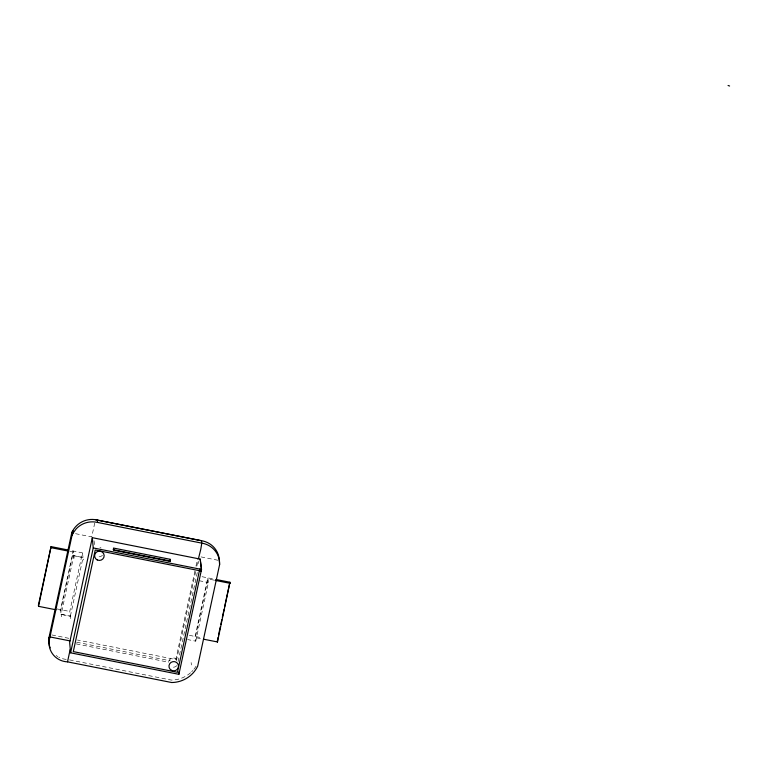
<?xml version="1.0" encoding="UTF-8"?>
<svg xmlns="http://www.w3.org/2000/svg" width="768" height="768" viewBox="0 0 768 768"><rect width="100%" height="100%" fill="white"/><g stroke="black" fill="none" stroke-linecap="round" stroke-linejoin="round"><path stroke-width="0.58" stroke-dasharray="3.84 2.88" d="M70.733 618.634L70.387 616.195L61.142 614.362L60.528 609.638L73.19 551.011L73.805 555.734L61.142 614.362L61.488 616.8M61.142 614.333L70.387 616.195L69.773 611.472L82.435 552.845L69.696 550.31M70.378 616.166L83.04 557.539L82.435 552.845M94.733 523.046L91.747 536.918L75.072 533.587M194.976 570.778L175.805 659.539L77.491 640.032M195.984 566.102L197.501 559.094M176.381 660.797L195.802 570.864M196.81 566.189L198.067 560.352L198.48 563.52M178.061 661.67L197.338 572.304M195.744 641.174L208.397 582.547L207.792 577.843L195.13 636.47L195.744 641.174L187.651 639.571M74.15 558.173L73.805 555.734L83.04 557.539L83.395 560.006M201.034 556.906L218.131 560.294M202.013 576.701L213.619 579.005M69.84 551.405L73.334 552.096L60.672 610.723L57.178 610.032M213.85 580.099L208.022 578.947L195.341 637.565L201.139 638.717M73.805 555.706L83.05 557.568M199.162 580.714L208.397 582.547M57.034 608.938L69.773 611.472M189.35 635.328L202.118 637.862M51.869 634.944L69.408 638.429M76.637 642.221L170.275 660.797M76.272 643.901L168.739 662.246M69.542 659.894L171.37 680.093A28.838 28.07 -7.4 0 0 191.021 672.336M191.117 662.582L191.434 665.002M94.051 540.826L94.8 546.566M196.08 666.154A28.838 28.07 -7.4 0 1 193.488 669.763M192.902 670.435A28.838 28.07 -7.4 0 1 191.664 671.722M66.211 659.366A19.402 18.883 -7.4 0 1 58.637 657.091M57.782 656.602A19.402 18.883 -7.4 0 1 56.15 655.488M102.48 555.235A4.771 4.646 -7.4 0 1 96.768 556.31M99.907 547.594A4.771 4.646 -7.4 0 1 101.088 547.987M176.813 665.654A4.771 4.646 -7.4 0 1 171.091 666.739M168.586 661.651A4.771 4.646 -7.4 0 1 177.792 661.104"/><path stroke-width="1.15" d="M50.198 647.856A19.402 18.883 -7.4 0 1 48.912 643.171L49.037 637.363L71.731 532.925L72.845 530.64L73.152 533.03L72.048 535.344L49.354 639.782L49.219 645.6A19.402 18.883 -7.4 0 0 67.517 661.853L171.686 682.522A28.838 28.07 -7.4 0 0 197.664 666.24L219.6 564.624L219.264 559.68A21.427 20.851 -7.4 0 0 201.475 540.71L94.742 519.581A21.763 21.178 -7.4 0 0 71.731 532.925L72.048 535.344M49.037 637.363L48.912 643.2M68.534 550.08L51.062 546.614L38.4 605.242L38.544 606.336L56.016 609.802M92.314 537.686L69.658 642.586L70.589 652.829L178.896 674.323L201.533 569.424L200.189 559.094L92.314 537.686L93.245 547.939L70.589 652.829M67.517 661.853L70.157 649.632M170.122 559.296L170.41 561.475L113.731 550.234L113.453 548.054L170.122 559.296L169.776 560.909L113.098 549.667M217.373 641.933L218.026 637.344M218.525 635.002L220.301 626.794M220.81 624.451L221.818 619.757M222.326 617.414L224.102 609.206M224.602 606.864L229.92 582.24L215.942 579.466M203.462 639.178L217.478 641.952L229.92 582.24M38.544 606.336L51.062 546.614M199.766 569.069L177.466 672.298L73.296 651.619L95.242 550.013L201.178 571.037M198.442 558.749L200.784 549.264L201.792 543.13L201.475 540.71L95.462 519.725M73.152 533.03L76.176 528.874A21.763 21.178 -7.4 0 1 97.622 522.461L201.792 543.13A21.427 20.851 -7.4 0 1 219.6 564.624M93.245 547.939L201.533 569.424M51.226 547.709L67.517 550.944M215.011 580.33L230.141 583.334M70.022 640.906L50.102 636.96L49.786 634.531M728.064 85.478L729.6 86.016M217.258 640.867L217.478 641.952M178.598 672.029L178.896 674.323M97.306 520.061L97.622 522.461M200.189 559.094L201.418 569.405M171.571 670.368A4.771 4.646 -7.4 0 0 178.493 665.923A4.771 4.646 -7.4 0 0 171.12 662.333A4.771 4.646 -7.4 0 0 171.571 670.368M97.238 559.949A4.771 4.646 -7.4 0 0 104.16 555.504A4.771 4.646 -7.4 0 0 96.787 551.904A4.771 4.646 -7.4 0 0 97.238 559.949"/></g></svg>
